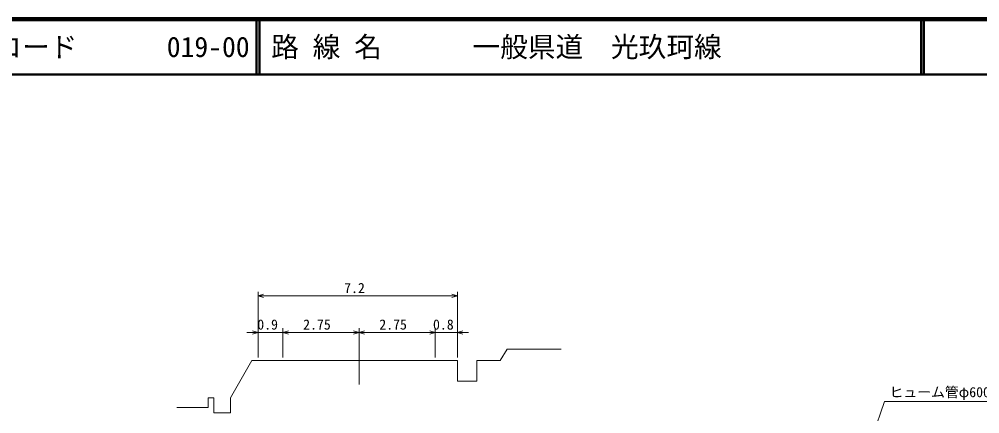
# Model space of a CAD drawing. Units: millimetres on the paper, enlarged 1000 times, with parts at other scales. Extents: x 40000 to 680000, y 20000 to 380000.
# Drawn here: x 134871 to 308350, y 308704 to 380000 of the extents above; entities that cross this region are included whole.
import ezdxf
from ezdxf.enums import TextEntityAlignment as Align

# ---------------------------------------------------------------- set-up
doc = ezdxf.new("R2010")
doc.units = ezdxf.units.MM
doc.header["$LTSCALE"] = 1000
doc.linetypes.add('CHAIN', pattern=[18.5, 12, -1.5, 3.5, -1.5])
for name, color, linetype, lineweight in [('M-BGD', 7, 'Continuous', 13), ('M-BMK', 2, 'CHAIN', 13), ('M-STR-HTXT', 7, 'Continuous', 13), ('M-TTL', 2, 'Continuous', 140), ('M-TTL-LINE', 7, 'Continuous', 50)]:
    doc.layers.add(name, color=color, linetype=linetype, lineweight=lineweight)
doc.layers.add('M-TTL-TXT', color=7, linetype='Continuous')
doc.styles.add('ＭＳ ゴシック', font='')
doc.styles.get('ＭＳ ゴシック').set_extended_font_data('MS Gothic')

msp = doc.modelspace()

# ---------------------------------------------------------------- linework, layer by layer
at = {"layer": 'M-BGD'}
msp.add_lwpolyline([(163350, 309858), (169000, 309858), (169000, 311608), (170000, 311608), (170000, 308858), (173000, 308858), (173000, 311608), (176899, 318358), (214000, 318358), (214000, 314608), (217500, 314608), (217500, 318358), (221750, 318358), (223000, 320358), (232749, 320358)], dxfattribs=at)
at = {"layer": 'M-BMK'}
msp.add_line((196250, 314000), (196250, 324149), dxfattribs=at)
at = {"layer": 'M-STR-HTXT'}
for p, q in [((178000, 318858), (178000, 330750)), ((178000, 330000), (179000, 330300)), ((178000, 330000), (214000, 330000)), ((178000, 330000), (179000, 329700)), ((214000, 330000), (213000, 330300)), ((214000, 330000), (213000, 329700)), ((214000, 318858), (214000, 330750)), ((178000, 323399), (176000, 323399)), ((178000, 323399), (177000, 323699)), ((178000, 323399), (177000, 323099)), ((178000, 323399), (182500, 323399)), ((182500, 318858), (182500, 324149)), ((182500, 323399), (183500, 323699)), ((182500, 323399), (183500, 323699)), ((182500, 323399), (184500, 323399)), ((182500, 323399), (183500, 323099)), ((182500, 323399), (196250, 323399)), ((182500, 323399), (183500, 323099)), ((196250, 323399), (195250, 323699)), ((196250, 323399), (195250, 323099)), ((196250, 323399), (197250, 323699)), ((196250, 323399), (210000, 323399)), ((196250, 323399), (197250, 323099)), ((210000, 323399), (208000, 323399)), ((210000, 323399), (209000, 323699)), ((210000, 323399), (209000, 323699)), ((210000, 323399), (209000, 323099)), ((210000, 323399), (209000, 323099)), ((210000, 318858), (210000, 324149)), ((210000, 323399), (214000, 323399)), ((214000, 323399), (215000, 323699)), ((214000, 323399), (216000, 323399)), ((214000, 323399), (215000, 323099))]:
    msp.add_line(p, q, dxfattribs=at)
msp.add_lwpolyline([(286942, 298644), (291112, 310907), (318912, 310907)], dxfattribs=at)
at = {"layer": 'M-TTL'}
msp.add_line((680000, 380000), (40000, 380000), dxfattribs=at)
at = {"layer": 'M-TTL-LINE'}
for p, q in [((177750, 380000), (177750, 370000)), ((178250, 380000), (178250, 370000)), ((297750, 380000), (297750, 370000)), ((298250, 380000), (298250, 370000)), ((40000, 370000), (680000, 370000))]:
    msp.add_line(p, q, dxfattribs=at)

# ---------------------------------------------------------------- texts
at = {"layer": 'M-STR-HTXT', "style": 'ＭＳ ゴシック'}
for s, p in [('7.2', (195426, 331438)), ('0.9', (179732, 324836)), ('2.75', (188645, 324836)), ('2.75', (202395, 324836)), ('0.8', (211469, 324836))]:
    msp.add_text(s, height=1833, dxfattribs=at).set_placement(p, align=Align.MIDDLE_CENTER)
msp.add_text('ヒューム管φ600 L=11.5', height=1833, dxfattribs=at).set_placement((318912, 311157), align=Align.BOTTOM_RIGHT)
at = {"layer": 'M-TTL-TXT', "style": 'ＭＳ ゴシック'}
for s, p in [('図面コード', (120380, 375000)), ('019-00', (161521, 375000)), ('路 線 名', (180380, 375000)), ('一般県道\u3000光玖珂線', (216734, 375000))]:
    msp.add_text(s, height=3666, dxfattribs=at).set_placement(p, align=Align.MIDDLE_LEFT)

doc.saveas('drawing.dxf')
